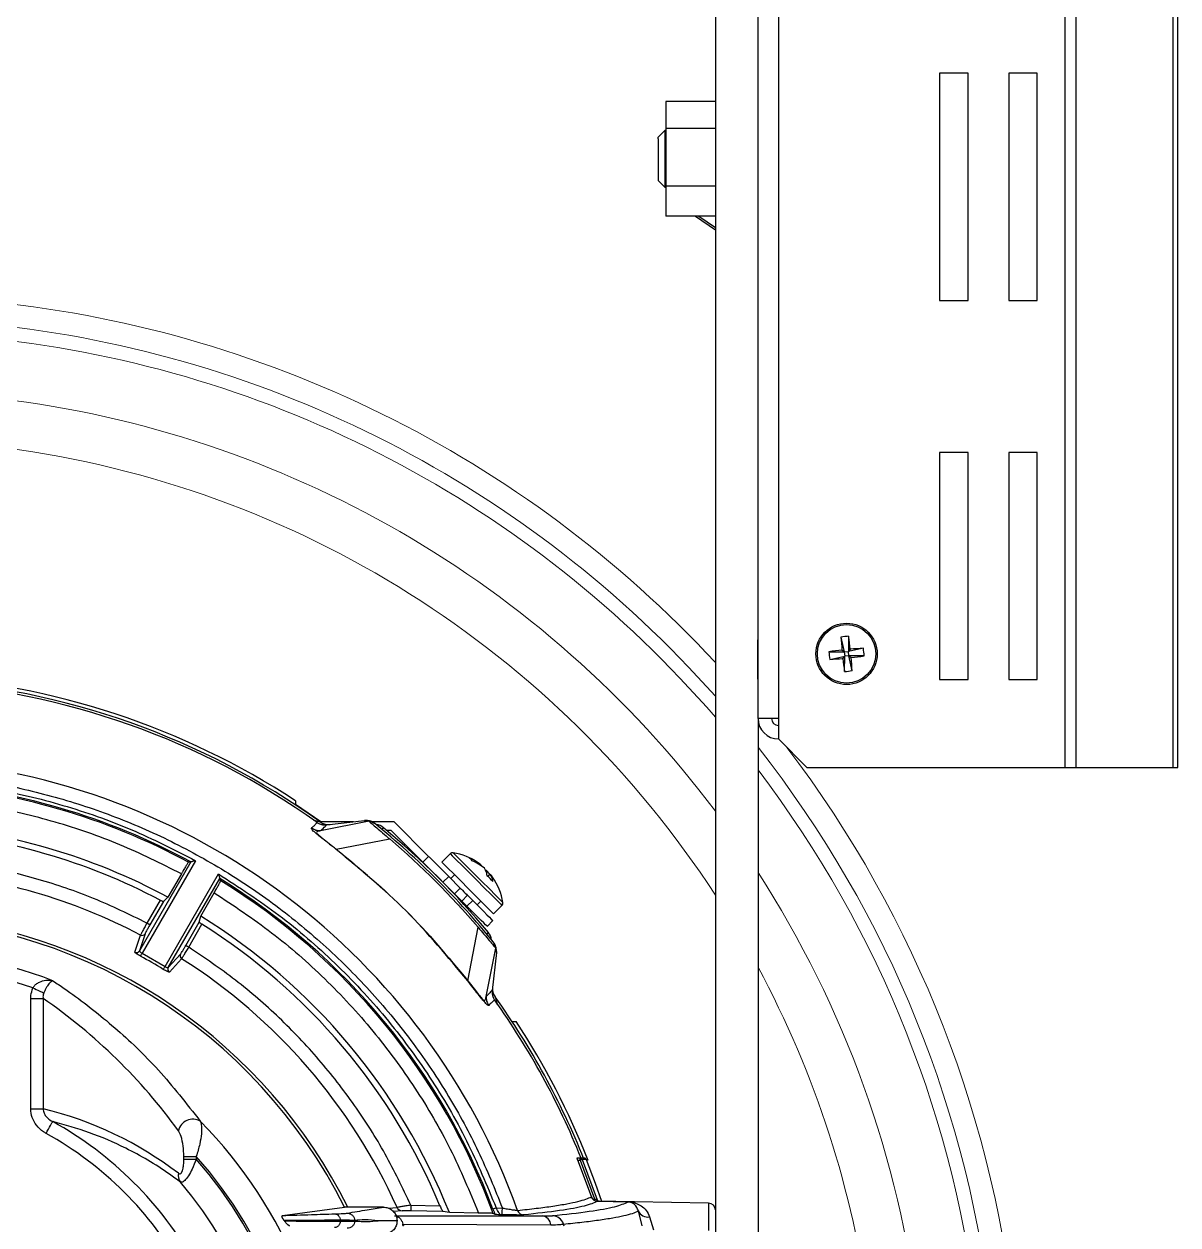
# Model space of a CAD drawing. Extents: x 11 to 120, y 2 to 94.
# Drawn here: x 114.67 to 119.75, y 41.47 to 46.76 of the extents above; entities that cross this region are included whole.
import ezdxf

# ---------------------------------------------------------------- set-up
doc = ezdxf.new("R2010")
doc.units = 0
doc.header["$MEASUREMENT"] = 0
doc.linetypes.add('SLD-Solid', pattern=[0])
doc.layers.add('OBJECT', color=7, linetype='CONTINUOUS')

msp = doc.modelspace()

# ---------------------------------------------------------------- linework, layer by layer
at = {"layer": 'OBJECT'}
for p, q in [((119.2522, 43.4889), (119.2522, 50.2639)), ((119.3017, 43.4889), (119.3017, 50.2639)), ((119.7291, 43.4889), (119.7291, 50.2639)), ((119.7496, 43.4889), (119.7496, 50.2639)), ((117.9896, 50.1389), (117.9896, 43.6139)), ((117.8996, 43.7039), (117.8996, 50.0489)), ((117.7116, 48.6989), (117.7116, 39.7263)), ((118.6996, 46.5459), (118.6996, 45.5459)), ((118.8246, 46.5459), (118.6996, 46.5459)), ((118.8246, 45.5459), (118.8246, 46.5459)), ((119.0046, 46.5459), (119.0046, 45.5459)), ((119.1296, 46.5459), (119.0046, 46.5459)), ((119.1296, 45.5459), (119.1296, 46.5459)), ((117.7116, 46.4217), (117.4936, 46.4217)), ((117.4936, 46.4217), (117.4936, 46.3022)), ((117.4893, 46.2939), (117.4596, 46.2642)), ((117.4936, 46.2939), (117.4893, 46.2939)), ((117.4893, 46.2939), (117.4893, 46.2844)), ((117.7116, 46.3022), (117.4936, 46.3022)), ((117.4936, 46.3022), (117.4936, 46.0494)), ((117.4596, 46.2569), (117.4596, 46.2642)), ((117.4596, 46.2569), (117.4596, 46.0737)), ((117.4893, 46.2844), (117.4893, 46.0439)), ((117.4596, 46.0737), (117.4893, 46.0439)), ((117.4893, 46.0439), (117.4936, 46.0439)), ((117.7116, 46.0494), (117.4936, 46.0494)), ((117.4936, 46.0494), (117.4936, 45.9161)), ((117.7116, 45.9161), (117.4936, 45.9161)), ((117.6236, 45.9161), (117.7116, 45.8562)), ((117.6388, 45.9161), (117.7116, 45.8665)), ((118.6996, 45.5459), (118.8246, 45.5459)), ((119.0046, 45.5459), (119.1296, 45.5459)), ((118.6996, 44.8759), (118.6996, 43.8759)), ((118.8246, 44.8759), (118.6996, 44.8759)), ((118.8246, 43.8759), (118.8246, 44.8759)), ((119.0046, 44.8759), (119.0046, 43.8759)), ((119.1296, 44.8759), (119.0046, 44.8759)), ((119.1296, 43.8759), (119.1296, 44.8759)), ((118.2988, 44.0665), (118.2979, 43.9991)), ((117.8994, 43.8772), (117.8994, 44.0506)), ((118.2648, 44.063), (118.2794, 43.9972)), ((118.3637, 44.0137), (118.2979, 43.9991)), ((118.212, 43.9981), (118.2794, 43.9972)), ((118.2155, 43.9641), (118.2813, 43.9788)), ((118.2794, 43.9972), (118.2695, 44.0053)), ((118.2732, 43.9688), (118.2813, 43.9788)), ((118.2794, 43.9972), (118.2979, 43.9991)), ((118.2794, 43.9972), (118.2813, 43.9788)), ((118.2804, 43.9113), (118.2813, 43.9788)), ((118.2997, 43.9806), (118.2813, 43.9788)), ((118.306, 44.009), (118.2979, 43.9991)), ((118.2997, 43.9806), (118.2979, 43.9991)), ((118.2997, 43.9806), (118.3097, 43.9725)), ((118.3672, 43.9797), (118.2997, 43.9806)), ((118.3144, 43.9148), (118.2997, 43.9806)), ((118.6996, 43.8759), (118.8246, 43.8759)), ((119.0046, 43.8759), (119.1296, 43.8759)), ((117.9896, 43.7039), (117.8996, 43.7039)), ((117.8996, 43.7039), (117.8996, 39.7263)), ((117.9896, 43.6139), (118.1146, 43.4889)), ((118.1146, 43.4889), (119.2522, 43.4889)), ((119.2522, 43.4889), (119.3017, 43.4889)), ((119.3017, 43.4889), (119.7291, 43.4889)), ((119.7291, 43.4889), (119.7496, 43.4889)), ((115.8616, 43.3417), (115.8616, 43.3237)), ((115.9732, 43.2488), (115.8616, 43.3258)), ((116.1859, 43.2518), (115.9728, 43.2094)), ((116.1171, 43.2488), (115.9732, 43.2488)), ((115.9791, 43.2371), (116.015, 43.2371)), ((115.9988, 43.2353), (116.1665, 43.2544)), ((116.1665, 43.2544), (116.1859, 43.2518)), ((116.2965, 43.2488), (116.198, 43.2488)), ((116.2965, 43.2488), (116.4485, 43.0968)), ((115.9728, 43.2094), (115.9728, 43.2094)), ((116.0418, 43.1283), (116.2774, 43.1736)), ((116.2617, 43.2128), (116.2816, 43.2128)), ((116.2816, 43.2128), (116.423, 43.0714)), ((116.0418, 43.1283), (116.0414, 43.1278)), ((115.4009, 43.0721), (115.1746, 42.6801)), ((115.4216, 43.0779), (115.1863, 42.6702)), ((115.4009, 43.0721), (115.4009, 43.0721)), ((116.423, 43.0714), (116.4485, 43.0968)), ((116.5114, 42.983), (116.423, 43.0714)), ((116.5437, 43.1087), (116.5067, 43.0717)), ((115.2874, 42.6119), (115.5227, 43.0195)), ((115.3592, 43.02), (115.2998, 42.9171)), ((116.5369, 43.0084), (116.5114, 42.983)), ((116.5369, 43.0084), (116.5881, 42.9572)), ((116.5626, 43.0158), (116.5461, 42.9992)), ((116.6799, 43.0555), (116.6814, 43.0574)), ((116.707, 43.0318), (116.7029, 43.0279)), ((116.7083, 43.0093), (116.7202, 43.0186)), ((115.3017, 42.6067), (115.528, 42.9987)), ((115.528, 42.9987), (115.5281, 42.9987)), ((116.5627, 42.9317), (116.5114, 42.983)), ((116.5206, 42.9738), (116.5205, 42.9736)), ((116.5881, 42.9572), (116.5627, 42.9317)), ((115.2661, 42.9042), (115.2076, 42.8028)), ((115.2998, 42.9171), (115.28, 42.8983)), ((115.4444, 42.8336), (115.5038, 42.9365)), ((116.5945, 42.8999), (116.6199, 42.9254)), ((116.6175, 42.8769), (116.6429, 42.9024)), ((116.6199, 42.9254), (116.6429, 42.9024)), ((115.28, 42.8983), (115.2206, 42.7953)), ((116.6175, 42.8769), (116.5945, 42.8999)), ((116.6324, 42.8537), (116.6366, 42.8578)), ((116.662, 42.8833), (116.6786, 42.8998)), ((116.7344, 42.844), (116.7714, 42.881)), ((115.3786, 42.7041), (115.438, 42.8071)), ((115.3915, 42.6966), (115.4501, 42.798)), ((115.438, 42.8071), (115.4444, 42.8336)), ((116.7313, 42.814), (116.7059, 42.7885)), ((115.1547, 42.6744), (115.1793, 42.7505)), ((115.1991, 42.7561), (115.1746, 42.6801)), ((116.621, 42.5491), (116.6663, 42.7847)), ((116.7021, 42.4801), (116.7445, 42.6932)), ((116.7445, 42.6932), (116.7471, 42.6738)), ((115.1863, 42.6702), (115.2874, 42.6119)), ((115.3017, 42.6067), (115.3553, 42.666)), ((115.3603, 42.6459), (115.3068, 42.5866)), ((116.7471, 42.6738), (116.728, 42.5061)), ((116.7294, 42.5186), (116.73, 42.4859)), ((114.6955, 42.4713), (114.7499, 42.4713)), ((114.6955, 41.9849), (114.6955, 42.4713)), ((114.7499, 42.4713), (114.7499, 41.9849)), ((116.8164, 42.3689), (116.8344, 42.3689)), ((114.6955, 41.9849), (114.7499, 41.9849)), ((115.3704, 41.775), (115.4248, 41.775)), ((115.3704, 41.7634), (115.3704, 41.775)), ((115.3704, 41.7634), (115.4248, 41.7634)), ((115.4248, 41.775), (115.4248, 41.7634)), ((117.1019, 41.7689), (117.1157, 41.7684)), ((117.1654, 41.5982), (117.1057, 41.7588)), ((117.1057, 41.7588), (117.1157, 41.7584)), ((117.1337, 41.7678), (117.1157, 41.7684)), ((117.1157, 41.7584), (117.1789, 41.5881)), ((117.1247, 41.7621), (117.1904, 41.5844)), ((117.1276, 41.762), (117.1247, 41.7621)), ((117.1398, 41.7616), (117.1276, 41.762)), ((117.1426, 41.7615), (117.1398, 41.7616)), ((117.165, 41.5977), (117.1654, 41.5982)), ((117.165, 41.5977), (117.165, 41.5977)), ((117.1748, 41.5847), (117.1789, 41.5881)), ((115.8041, 41.515), (116.0778, 41.5519)), ((116.249, 41.5519), (116.0778, 41.5519)), ((116.2722, 41.5468), (116.3093, 41.5503)), ((116.3315, 41.5355), (116.2929, 41.5319)), ((116.5111, 41.5328), (116.3696, 41.5353)), ((116.37, 41.5603), (116.4983, 41.558)), ((116.5398, 41.5282), (116.5111, 41.5328)), ((116.6682, 41.526), (116.5398, 41.5282)), ((116.7459, 41.5485), (116.7733, 41.548)), ((117.6821, 41.5694), (117.1928, 41.578)), ((117.1932, 41.5779), (117.1929, 41.5775)), ((117.1929, 41.5775), (117.3283, 41.5751)), ((117.1929, 41.5774), (117.1929, 41.5775)), ((117.3283, 41.575), (117.1929, 41.5774)), ((117.3897, 41.469), (117.3726, 41.535)), ((117.6821, 41.5694), (117.6821, 41.4492)), ((116.0588, 41.4942), (116.0588, 41.4896)), ((116.122, 41.4933), (116.122, 41.4905)), ((116.2983, 41.5138), (116.9491, 41.5133)), ((116.3094, 41.492), (116.3094, 41.4918)), ((116.3352, 41.4769), (116.9871, 41.4732)), ((116.741, 41.5191), (116.7329, 41.524)), ((116.7728, 41.518), (116.7636, 41.5182)), ((117.4219, 41.5089), (117.4393, 41.4518))]:
    msp.add_line(p, q, dxfattribs=at)
at = {"layer": 'OBJECT', "flags": 128}
for points in [[(116.2433, 43.2151), (116.2468, 43.2193), (116.2489, 43.2219), (116.2497, 43.2228)], [(116.5567, 43.1129), (116.558, 43.1115), (116.5687, 43.1008), (116.5889, 43.0806), (116.6166, 43.0529), (116.6492, 43.0203), (116.6835, 42.986), (116.7161, 42.9535), (116.7437, 42.9258), (116.7638, 42.9057), (116.7743, 42.8952), (116.7756, 42.8939)], [(116.4485, 43.0968), (116.4502, 43.0951), (116.4552, 43.0901), (116.4634, 43.0819), (116.4744, 43.0709), (116.4878, 43.0575), (116.503, 43.0423), (116.5196, 43.0257), (116.5369, 43.0084)], [(116.5067, 43.0717), (116.5073, 43.0711), (116.5157, 43.0627), (116.5333, 43.0451), (116.5588, 43.0196), (116.5897, 42.9887), (116.6234, 42.955), (116.6568, 42.9216), (116.687, 42.8914), (116.7113, 42.8671), (116.7275, 42.8509), (116.7343, 42.8441), (116.7344, 42.844)], [(116.5437, 43.1087), (116.5443, 43.1081), (116.5527, 43.0997), (116.5703, 43.0821), (116.5958, 43.0566), (116.6267, 43.0257), (116.6604, 42.992), (116.6938, 42.9586), (116.724, 42.9284), (116.7483, 42.9041), (116.7645, 42.8879), (116.7713, 42.8811), (116.7714, 42.881)], [(116.5881, 42.9572), (116.5893, 42.956), (116.5928, 42.9525), (116.598, 42.9474), (116.604, 42.9413), (116.6101, 42.9352), (116.6153, 42.93), (116.6187, 42.9266), (116.6199, 42.9254)], [(116.5627, 42.9317), (116.5639, 42.9305), (116.5673, 42.9271), (116.5725, 42.9219), (116.5786, 42.9158), (116.5847, 42.9097), (116.5898, 42.9046), (116.5933, 42.9011), (116.5945, 42.8999)], [(116.6429, 42.9024), (116.6602, 42.8851), (116.6768, 42.8685), (116.692, 42.8533), (116.7054, 42.8399), (116.7164, 42.8289), (116.7246, 42.8207), (116.7296, 42.8157), (116.7313, 42.814)], [(116.7059, 42.7885), (116.7042, 42.7902), (116.6991, 42.7953), (116.691, 42.8034), (116.68, 42.8144), (116.6666, 42.8278), (116.6513, 42.8431), (116.6347, 42.8597), (116.6175, 42.8769)], [(115.2206, 42.7953), (115.2203, 42.7955), (115.2195, 42.796), (115.2183, 42.7967), (115.2167, 42.7976), (115.2147, 42.7987), (115.2125, 42.8), (115.2101, 42.8014), (115.2076, 42.8028)], [(116.7038, 42.7554), (116.708, 42.7589), (116.7106, 42.761), (116.7115, 42.7618)], [(115.3915, 42.6966), (115.3891, 42.6981), (115.3867, 42.6995), (115.3844, 42.7007), (115.3825, 42.7019), (115.3809, 42.7028), (115.3796, 42.7035), (115.3789, 42.704), (115.3786, 42.7041)], [(115.1791, 42.6572), (115.1794, 42.6577), (115.1799, 42.6586), (115.1806, 42.6599), (115.1815, 42.6615), (115.1825, 42.6634), (115.1837, 42.6656), (115.185, 42.6679), (115.1863, 42.6702)], [(115.2874, 42.6119), (115.286, 42.6096), (115.2846, 42.6073), (115.2834, 42.6052), (115.2822, 42.6034), (115.2812, 42.6018), (115.2805, 42.6005), (115.2799, 42.5996), (115.2796, 42.5991)], [(114.7055, 42.5176), (114.7127, 42.5143), (114.7198, 42.511), (114.7266, 42.5079), (114.7331, 42.5049), (114.7391, 42.5022), (114.7445, 42.4997), (114.7492, 42.4975), (114.7531, 42.4957)], [(114.7634, 41.8765), (114.7687, 41.886), (114.7737, 41.8951), (114.7785, 41.9037), (114.7827, 41.9113), (114.7863, 41.9178), (114.7892, 41.923), (114.7912, 41.9266), (114.7923, 41.9286)], [(117.1426, 41.7615), (117.1822, 41.6573), (117.2099, 41.5777)], [(116.37, 41.5603), (116.37, 41.5555), (116.3699, 41.5508), (116.3698, 41.5465), (116.3697, 41.5427), (116.3697, 41.5396), (116.3696, 41.5373), (116.3696, 41.5358), (116.3696, 41.5353)], [(116.7459, 41.5485), (116.7432, 41.5474), (116.7406, 41.5465), (116.7382, 41.5456), (116.7361, 41.5448), (116.7343, 41.5441), (116.733, 41.5436), (116.7322, 41.5433), (116.7319, 41.5432)], [(116.7728, 41.518), (116.7728, 41.5186), (116.7728, 41.5204), (116.7729, 41.5232), (116.7729, 41.5269), (116.773, 41.5315), (116.7731, 41.5366), (116.7732, 41.5422), (116.7733, 41.548)]]:
    msp.add_lwpolyline(points, dxfattribs=at)
at = {"layer": 'OBJECT'}
for radius in [0.135, 0.1287]:
    msp.add_circle((118.2896, 43.9889), radius, dxfattribs=at)
at = {"layer": 'OBJECT', "color": 7, "linetype": 'SLD-Solid', "lineweight": 15}
for radius, start, end in [(5.0469, 42.8515, 84.7041), (4.9469, 41.5879, 84.1049), (4.8857, 40.7726, 83.9392), (4.6263, 36.8914, 83.1919), (4.4142, 33.0495, 82.5252), (4.9469, 5.8957, 38.1921), (5.0469, 5.2128, 37.295), (4.8857, 6.053, 37.2704), (4.6263, 6.8, 32.8163), (4.4142, 7.4855, 28.2622)]:
    msp.add_arc((114.0116, 40.5189), radius, start, end, dxfattribs=at)
at = {"layer": 'OBJECT'}
for centre, radius, start, end in [((118.3154, 43.7382), 0.3287, 92.8925, 98.8637), ((116.1862, 43.7744), 2.1327, 6.3168, 7.8731), ((120.3917, 44.2074), 2.1318, 183.8827, 185.4397), ((118.5081, 41.8864), 2.1323, 93.8827, 95.4394), ((118.0389, 43.9631), 0.3287, 2.8925, 8.8637), ((118.504, 41.8863), 2.1319, 96.3165, 97.8735), ((118.5403, 44.0147), 0.3287, 182.8925, 188.8637), ((118.0711, 46.0917), 2.1325, 273.8828, 275.4393), ((120.3916, 44.2032), 2.1313, 186.3163, 187.8736), ((118.0751, 46.0921), 2.1325, 276.3168, 277.8733), ((116.1862, 43.7703), 2.1332, 3.8832, 5.4392), ((118.2638, 44.2396), 0.3287, 272.8923, 278.8636), ((114.0116, 40.5189), 3.375, 56.7599, 86.7562), ((114.0116, 40.5189), 3.36, 54.3364, 86.658), ((114.0116, 40.5189), 3.35, 54.4956, 86.4858), ((117.9896, 43.7039), 0.09, 180, 270), ((117.9896, 43.7039), 0.03, 180, 270), ((114.0116, 40.5189), 3.0068, 19.7991, 86.1975), ((114.0116, 40.5189), 2.901, 61.6184, 86.0421), ((114.0116, 40.5189), 2.9067, 61.4467, 86.0188), ((114.0116, 40.5189), 2.7223, 61.7572, 85.6781), ((116.0067, 43.2991), 0.062, 234.3364, 269.981), ((114.0116, 40.5189), 3.5, 38.9328, 51.0672), ((116.2101, 43.1751), 0.062, 50.3849, 83.6603), ((114.0116, 40.5189), 3.51, 39.7171, 50.3849), ((114.0116, 40.5189), 2.6951, 62.2584, 85.6023), ((114.0116, 40.5189), 3.4902, 40.4808, 49.5192), ((116.5544, 43.0981), 0.015, 81.1668, 135), ((116.5164, 42.8536), 0.2624, 54.7075, 81.1668), ((116.5485, 42.899), 0.2067, 50.0007, 67.6092), ((116.5869, 43.0375), 0.0664, 37.4935, 52.5072), ((116.5543, 42.8768), 0.2184, 50.0605, 67.0335), ((114.0116, 40.5189), 2.5186, 62.3792, 85.2385), ((116.6311, 43.0014), 0.0765, 6.6896, 34.0957), ((116.6707, 42.9806), 0.0628, 54.6471, 62.9648), ((116.5435, 42.8944), 0.2136, 35.0805, 40.0275), ((116.541, 42.8201), 0.2525, 41.1547, 48.8453), ((116.6671, 42.9826), 0.0641, 3.2959, 34.1679), ((116.5618, 42.8857), 0.2067, 35.2962, 40.0045), ((114.0116, 40.5189), 2.9067, 20.6331, 58.5533), ((114.0116, 40.5189), 2.901, 20.2713, 58.3816), ((116.5164, 42.8536), 0.2624, 8.8332, 35.2925), ((116.7608, 42.8916), 0.015, 315, 8.8332), ((114.0116, 40.5189), 2.31, 26.5633, 153.4367), ((114.0116, 40.5189), 2.3227, 26.4068, 84.81), ((114.0116, 40.5189), 2.7223, 21.7629, 58.2428), ((114.0116, 40.5189), 2.6951, 22.6787, 57.7416), ((115.1862, 42.7637), 0.015, 242.3574, 329.5957), ((116.6638, 42.7222), 0.062, 6.4417, 39.7171), ((114.0116, 40.5189), 2.1753, 68.9365, 108.8607), ((115.1617, 42.6877), 0.015, 242.0464, 329.5931), ((114.0116, 40.5189), 2.4363, 58.6351, 61.3649), ((115.3684, 42.6586), 0.015, 150.4042, 237.6431), ((114.0116, 40.5189), 2.5186, 24.1756, 57.6208), ((114.0116, 40.5189), 2.1157, 70.8547, 108.8607), ((115.3148, 42.5993), 0.015, 150.4068, 237.9544), ((116.7915, 42.5145), 0.062, 181, 215.6734), ((114.0116, 40.5189), 3.36, 21.7309, 35.6734), ((114.0116, 40.5189), 3.35, 21.8973, 35.5044), ((114.0116, 40.5189), 3.375, 21.519, 33.2401), ((114.0116, 40.5189), 1.6115, 29.1881, 61.0234), ((115.4097, 41.8734), 0.0655, 59.8343, 166.8997), ((114.0116, 40.5189), 2.0098, 315.4001, 44.5999), ((114.0116, 40.5189), 1.5519, 29.1881, 61.0234), ((114.0116, 40.5189), 1.8907, 318.3698, 41.6302), ((114.0116, 40.5189), 1.8831, 318.6329, 41.3671), ((117.044, 41.7634), 0.0719, 356.0152, 3.9848), ((115.3979, 41.6926), 0.0526, 171.0366, 215.2914), ((114.0116, 40.5189), 1.764, 319.599, 40.401), ((117.1934, 41.6074), 0.03, 198.8901, 268.9767), ((117.1934, 41.6075), 0.03, 198.9895, 268.9948), ((117.1998, 41.5876), 0.00997, 198.5647, 256.7242), ((116.332, 41.5604), 0.0248, 203.7451, 268.7644), ((116.8688, 41.5473), 0.0299, 199.4698, 268.773), ((117.3302, 41.5751), 0.00191, 178.8578, 181.1422), ((117.414, 41.5535), 0.0454, 204.146, 280.0644), ((117.6816, 41.5394), 0.03, 0, 89), ((116.9429, 41.4694), 0.0443, 4.9812, 81.9458), ((116.9925, 41.4617), 0.0523, 17.2326, 88.7605), ((114.0116, 40.5189), 3.1787, 17.364, 17.5454)]:
    msp.add_arc(centre, radius, start, end, dxfattribs=at)
for centre, major_axis, ratio, start_param, end_param in [((117.0822, 38.7461), (4.6065, -2.6595), 0.745432, 2.319076, 2.32127), ((110.941, 42.2917), (4.6065, -2.6595), 0.745432, 0.820323, 0.822517), ((113.302, 40.5189), (2.4885, 0), 0.964711, 0.607026, 0.94978), ((114.3697, 40.5189), (1.5665, 0), 0.964711, 0.898002, 1.325617), ((114.3823, 40.5189), (1.7429, 0), 0.977124, 0.607532, 0.60866)]:
    msp.add_ellipse(centre, major_axis=major_axis, ratio=ratio, start_param=start_param, end_param=end_param, dxfattribs=at)
for points, knots in [([(114.2138, 43.4592), (114.3038, 43.4506), (114.4852, 43.4332), (114.755, 43.375), (115.0229, 43.292), (115.2853, 43.1818), (115.5383, 43.0453), (115.7777, 42.8842), (116.0003, 42.7004), (116.203, 42.4965), (116.3832, 42.2763), (116.5389, 42.043), (116.6713, 41.8009), (116.7395, 41.6318), (116.7733, 41.548)], [0, 0, 0, 0, 0.0803207, 0.16194, 0.244772, 0.3293776, 0.4144874, 0.5, 0.5855181, 0.670628, 0.755228, 0.8380655, 0.919682, 1, 1, 1, 1]), ([(114.2144, 43.4336), (114.3194, 43.423), (114.5298, 43.4018), (114.8388, 43.3263), (115.1394, 43.2222), (115.3277, 43.1259), (115.4216, 43.0779)], [0, 0, 0, 0, 0.249262, 0.5, 0.750738, 1, 1, 1, 1]), ([(115.3592, 43.02), (115.2698, 43.0648), (115.0904, 43.1545), (114.8049, 43.2517), (114.5117, 43.3225), (114.3121, 43.3427), (114.2126, 43.3528)], [0, 0, 0, 0, 0.249298, 0.5, 0.750702, 1, 1, 1, 1]), ([(116.0414, 43.1278), (116.0309, 43.1359), (116.01, 43.1522), (115.9818, 43.1743), (115.9589, 43.1925), (115.9392, 43.2091), (115.932, 43.2175), (115.9327, 43.2194), (115.9331, 43.2203)], [0, 0, 0, 0, 0.125023, 0.25026, 0.372599, 0.500558, 0.750171, 1, 1, 1, 1]), ([(115.9331, 43.2203), (115.935, 43.2223), (115.9392, 43.2267), (115.9445, 43.2324), (115.9492, 43.2375), (115.9528, 43.2414), (115.9553, 43.2441), (115.9569, 43.2457), (115.9571, 43.2459), (115.9572, 43.246)], [0, 0, 0, 0, 0.1241053, 0.2632119, 0.41732, 0.5714285, 0.7142858, 0.857143, 1, 1, 1, 1]), ([(115.9728, 43.2094), (115.9657, 43.2095), (115.9515, 43.2096), (115.9392, 43.2167), (115.9331, 43.2203)], [0, 0, 0, 0, 0.499997, 1, 1, 1, 1]), ([(115.9411, 43.2569), (115.9419, 43.2567), (115.9507, 43.2543), (115.9612, 43.2514), (115.9689, 43.2492), (115.9705, 43.2488), (115.9705, 43.2488), (115.9706, 43.2488)], [0, 0, 0, 0, 0.057498, 0.6186385, 0.8073259, 0.9678166, 1, 1, 1, 1]), ([(115.9572, 43.246), (115.9604, 43.244), (115.9694, 43.2384), (115.984, 43.2345), (115.9948, 43.2351), (115.9988, 43.2353)], [0, 0, 0, 0, 0.263884, 0.723096, 1, 1, 1, 1]), ([(115.9728, 43.2094), (115.9804, 43.2169), (115.9955, 43.232), (115.9977, 43.2342), (115.9988, 43.2353)], [0, 0, 0, 0, 0.500002, 1, 1, 1, 1]), ([(116.211, 43.2415), (116.2054, 43.2452), (116.1941, 43.2526), (116.1779, 43.2553), (116.1689, 43.2546), (116.1665, 43.2544)], [0, 0, 0, 0, 0.425023, 0.850044, 1, 1, 1, 1]), ([(116.1859, 43.2518), (116.186, 43.2517), (116.1861, 43.2514), (116.1889, 43.2486), (116.1983, 43.2405), (116.2185, 43.2234), (116.246, 43.2003), (116.2666, 43.1827), (116.2774, 43.1736)], [0, 0, 0, 0, 0.061294, 0.157978, 0.353025, 0.568965, 0.775601, 1, 1, 1, 1]), ([(116.211, 43.2415), (116.2108, 43.2416), (116.2103, 43.2419), (116.2066, 43.2437), (116.2011, 43.2461), (116.1942, 43.249), (116.1887, 43.2509), (116.1859, 43.2518)], [0, 0, 0, 0, 0.187145, 0.391348, 0.595125, 0.793954, 1, 1, 1, 1]), ([(115.9728, 43.2094), (115.9696, 43.2087), (115.9631, 43.2073), (115.9549, 43.205), (115.9532, 43.2007), (115.9629, 43.1913), (115.9747, 43.1813), (115.9853, 43.1727), (115.9982, 43.1625), (116.0124, 43.1512), (116.0275, 43.1394), (116.0375, 43.1317), (116.0418, 43.1283)], [0, 0, 0, 0, 0.167654, 0.336418, 0.499288, 0.624454, 0.681335, 0.749951, 0.805261, 0.875044, 0.945879, 1, 1, 1, 1]), ([(116.6205, 42.5487), (116.533, 42.6542), (116.3579, 42.8652), (116.1469, 43.0403), (116.0414, 43.1278)], [0, 0, 0, 0, 0.5000027, 1, 1, 1, 1]), ([(116.0418, 43.1283), (116.1473, 43.0408), (116.3584, 42.8658), (116.5335, 42.6547), (116.621, 42.5491)], [0, 0, 0, 0, 0.499778, 1, 1, 1, 1]), ([(115.2076, 42.8028), (115.1301, 42.8407), (114.975, 42.9163), (114.7291, 42.999), (114.4773, 43.0603), (114.3058, 43.0792), (114.2203, 43.0886)], [0, 0, 0, 0, 0.250006, 0.500001, 0.750631, 1, 1, 1, 1]), ([(115.3906, 43.0712), (115.39, 43.0706), (115.3889, 43.0695), (115.3832, 43.0604), (115.3752, 43.0472), (115.3667, 43.0328), (115.3613, 43.0235), (115.3592, 43.02)], [0, 0, 0, 0, 0.217148, 0.434294, 0.651533, 0.868821, 1, 1, 1, 1]), ([(115.4216, 43.0779), (115.4193, 43.0772), (115.4148, 43.076), (115.4092, 43.0744), (115.4053, 43.0733), (115.4029, 43.0727), (115.4013, 43.0722), (115.4011, 43.0721), (115.4009, 43.0721)], [0, 0, 0, 0, 0.249829, 0.499338, 0.644997, 0.775032, 0.892145, 1, 1, 1, 1]), ([(115.5227, 43.0195), (115.613, 42.961), (115.7941, 42.8434), (116.0399, 42.6297), (116.263, 42.391), (116.457, 42.128), (116.6223, 41.8474), (116.7048, 41.6479), (116.7459, 41.5485)], [0, 0, 0, 0, 0.165461, 0.332207, 0.5, 0.667784, 0.834534, 1, 1, 1, 1]), ([(115.5227, 43.0195), (115.5233, 43.0172), (115.5245, 43.0126), (115.5259, 43.007), (115.527, 43.0031), (115.5276, 43.0007), (115.528, 42.9991), (115.528, 42.9988), (115.528, 42.9987)], [0, 0, 0, 0, 0.249619, 0.499331, 0.644994, 0.77504, 0.892154, 1, 1, 1, 1]), ([(115.5038, 42.9365), (115.5072, 42.9424), (115.5139, 42.9541), (115.5226, 42.9698), (115.5291, 42.9818), (115.5322, 42.9881), (115.5324, 42.989), (115.5325, 42.9893)], [0, 0, 0, 0, 0.2171907, 0.4343771, 0.6516417, 0.8689242, 1, 1, 1, 1]), ([(115.2661, 42.9042), (115.2676, 42.9035), (115.2706, 42.9019), (115.2747, 42.9), (115.2779, 42.8987), (115.2796, 42.8982), (115.2799, 42.8983), (115.28, 42.8983)], [0, 0, 0, 0, 0.217865, 0.435713, 0.65419, 0.873396, 1, 1, 1, 1]), ([(115.5038, 42.9365), (115.5895, 42.8798), (115.7616, 42.766), (115.9951, 42.5603), (116.2072, 42.3313), (116.3919, 42.0797), (116.5496, 41.8115), (116.6287, 41.6209), (116.6682, 41.526)], [0, 0, 0, 0, 0.165503, 0.332246, 0.5, 0.667744, 0.834492, 1, 1, 1, 1]), ([(115.2076, 42.8028), (115.2038, 42.7961), (115.1964, 42.7829), (115.1874, 42.7663), (115.1812, 42.7546), (115.1799, 42.7518), (115.1793, 42.7505)], [0, 0, 0, 0, 0.26561, 0.520801, 0.76559, 1, 1, 1, 1]), ([(115.2206, 42.7953), (115.2179, 42.7906), (115.2125, 42.7812), (115.2056, 42.7689), (115.2006, 42.7596), (115.1996, 42.7573), (115.1991, 42.7561)], [0, 0, 0, 0, 0.250007, 0.499946, 0.749556, 1, 1, 1, 1]), ([(115.438, 42.8071), (115.4381, 42.8069), (115.4383, 42.8064), (115.4405, 42.8046), (115.4436, 42.8023), (115.4471, 42.8), (115.4493, 42.7986), (115.4501, 42.798)], [0, 0, 0, 0, 0.219466, 0.438928, 0.658406, 0.877386, 1, 1, 1, 1]), ([(116.6663, 42.7847), (116.6752, 42.7743), (116.6929, 42.7535), (116.7166, 42.7252), (116.7342, 42.7044), (116.743, 42.6944), (116.7441, 42.6935), (116.7445, 42.6932)], [0, 0, 0, 0, 0.217935, 0.435233, 0.661573, 0.868603, 1, 1, 1, 1]), ([(115.3553, 42.666), (115.3561, 42.667), (115.3575, 42.669), (115.3631, 42.6779), (115.3704, 42.69), (115.3758, 42.6994), (115.3786, 42.7041)], [0, 0, 0, 0, 0.2500017, 0.499938, 0.7495422, 1, 1, 1, 1]), ([(115.3603, 42.6459), (115.3612, 42.6471), (115.363, 42.6496), (115.37, 42.6609), (115.3799, 42.677), (115.3876, 42.69), (115.3915, 42.6966)], [0, 0, 0, 0, 0.23441, 0.479199, 0.73439, 1, 1, 1, 1]), ([(116.37, 41.5603), (116.3339, 41.6362), (116.2615, 41.7885), (116.1247, 42.0027), (115.9685, 42.204), (115.7926, 42.3883), (115.6012, 42.5554), (115.4613, 42.6496), (115.3915, 42.6966)], [0, 0, 0, 0, 0.165725, 0.33245, 0.5, 0.667537, 0.834269, 1, 1, 1, 1]), ([(116.7445, 42.6932), (116.7436, 42.696), (116.7417, 42.7015), (116.7388, 42.7084), (116.7364, 42.7139), (116.7346, 42.7176), (116.7343, 42.7181), (116.7342, 42.7183)], [0, 0, 0, 0, 0.206023, 0.404822, 0.608638, 0.812834, 1, 1, 1, 1]), ([(116.7471, 42.6738), (116.7472, 42.6806), (116.7474, 42.6941), (116.741, 42.7092), (116.7356, 42.7164), (116.7342, 42.7183)], [0, 0, 0, 0, 0.425021, 0.850043, 1, 1, 1, 1]), ([(115.1791, 42.6572), (115.1758, 42.6591), (115.169, 42.6629), (115.1608, 42.6682), (115.1554, 42.6724), (115.1549, 42.6738), (115.1547, 42.6744)], [0, 0, 0, 0, 0.24998, 0.499779, 0.749125, 1, 1, 1, 1]), ([(115.1746, 42.6801), (115.1746, 42.6798), (115.1745, 42.6793), (115.1752, 42.678), (115.1772, 42.6759), (115.1811, 42.6731), (115.1846, 42.6712), (115.1863, 42.6702)], [0, 0, 0, 0, 0.139822, 0.270031, 0.501054, 0.752076, 1, 1, 1, 1]), ([(115.3068, 42.5866), (115.3061, 42.5865), (115.3048, 42.5862), (115.2983, 42.5888), (115.2896, 42.5932), (115.283, 42.5972), (115.2796, 42.5991)], [0, 0, 0, 0, 0.250089, 0.499955, 0.749358, 1, 1, 1, 1]), ([(115.2874, 42.6119), (115.289, 42.6109), (115.2924, 42.6088), (115.2968, 42.6068), (115.2996, 42.6062), (115.3011, 42.6062), (115.3015, 42.6065), (115.3017, 42.6067)], [0, 0, 0, 0, 0.248124, 0.499396, 0.73019, 0.860284, 1, 1, 1, 1]), ([(114.7055, 42.5176), (114.7082, 42.5216), (114.7141, 42.5301), (114.7247, 42.5382), (114.7406, 42.547), (114.7639, 42.5531), (114.7833, 42.5515), (114.7933, 42.5489), (114.7934, 42.5488)], [0, 0, 0, 0, 0.125199, 0.269787, 0.359451, 0.646929, 0.996074, 1, 1, 1, 1]), ([(114.7934, 42.5488), (114.7934, 42.5488), (114.7901, 42.5483), (114.783, 42.5442), (114.7728, 42.5321), (114.7648, 42.5196), (114.759, 42.5093), (114.755, 42.5), (114.7531, 42.4957)], [0, 0, 0, 0, 0.0039787, 0.3545043, 0.6418804, 0.732153, 0.8751845, 1, 1, 1, 1]), ([(114.7934, 42.5488), (114.8018, 42.5432), (114.8269, 42.5265), (114.9184, 42.4631), (115.0663, 42.3464), (115.2597, 42.1637), (115.3817, 42.008), (115.4427, 41.9301)], [0, 0, 0, 0, 0.037504, 0.11146, 0.407416, 0.703808, 1, 1, 1, 1]), ([(116.621, 42.5491), (116.6209, 42.549), (116.6206, 42.5488), (116.6205, 42.5487), (116.6205, 42.5487)], [0, 0, 0, 0, 0.499999, 1, 1, 1, 1]), ([(116.713, 42.4404), (116.7124, 42.4401), (116.7112, 42.4395), (116.7069, 42.442), (116.6989, 42.4499), (116.6852, 42.4662), (116.667, 42.4891), (116.6449, 42.5173), (116.6286, 42.5382), (116.6205, 42.5487)], [0, 0, 0, 0, 0.175155, 0.335953, 0.499736, 0.628069, 0.749937, 0.875048, 1, 1, 1, 1]), ([(116.621, 42.5491), (116.6287, 42.5393), (116.644, 42.5196), (116.6648, 42.4932), (116.6814, 42.473), (116.6923, 42.4616), (116.697, 42.4613), (116.6991, 42.4672), (116.7006, 42.473), (116.7015, 42.4773), (116.7019, 42.4793), (116.7021, 42.4801)], [0, 0, 0, 0, 0.123067, 0.246585, 0.369053, 0.491538, 0.630311, 0.772463, 0.899411, 0.955665, 1, 1, 1, 1]), ([(114.6955, 42.4713), (114.6956, 42.4755), (114.6961, 42.4913), (114.7015, 42.5064), (114.7055, 42.5176)], [0, 0, 0, 0, 0.2596458, 1, 1, 1, 1]), ([(114.7531, 42.4957), (114.7531, 42.4957), (114.7508, 42.4901), (114.7492, 42.4816), (114.7498, 42.4735), (114.7499, 42.4713)], [0, 0, 0, 0, 0.000406, 0.730045, 1, 1, 1, 1]), ([(116.728, 42.5061), (116.7269, 42.505), (116.7247, 42.5028), (116.7096, 42.4877), (116.7021, 42.4801)], [0, 0, 0, 0, 0.499998, 1, 1, 1, 1]), ([(116.7021, 42.4801), (116.7021, 42.473), (116.7023, 42.4588), (116.7094, 42.4465), (116.713, 42.4404)], [0, 0, 0, 0, 0.500005, 1, 1, 1, 1]), ([(116.728, 42.5061), (116.7278, 42.5023), (116.7272, 42.4917), (116.7309, 42.4771), (116.7366, 42.4679), (116.7387, 42.4645)], [0, 0, 0, 0, 0.263884, 0.723099, 1, 1, 1, 1]), ([(116.7411, 42.4783), (116.7412, 42.478), (116.7414, 42.4774), (116.7432, 42.4711), (116.7463, 42.4605), (116.7493, 42.4503), (116.7507, 42.4451)], [0, 0, 0, 0, 0.153319, 0.344037, 0.670084, 1, 1, 1, 1]), ([(116.7387, 42.4645), (116.7386, 42.4643), (116.7383, 42.4641), (116.7361, 42.462), (116.7324, 42.4585), (116.7271, 42.4536), (116.7205, 42.4475), (116.7154, 42.4427), (116.713, 42.4404)], [0, 0, 0, 0, 0.166677, 0.333344, 0.500001, 0.687097, 0.853763, 1, 1, 1, 1]), ([(114.7634, 41.8765), (114.7594, 41.8789), (114.7435, 41.8884), (114.7203, 41.9104), (114.6996, 41.9457), (114.6969, 41.9718), (114.6955, 41.9849)], [0, 0, 0, 0, 0.104814, 0.415633, 0.707453, 1, 1, 1, 1]), ([(114.7499, 41.9849), (114.7511, 41.9782), (114.7535, 41.9642), (114.7667, 41.9462), (114.7805, 41.9349), (114.7899, 41.9299), (114.7923, 41.9286)], [0, 0, 0, 0, 0.2692361, 0.55807, 0.8861169, 1, 1, 1, 1]), ([(115.3549, 41.6622), (115.3391, 41.6739), (115.2599, 41.7323), (115.1265, 41.8094), (114.9542, 41.884), (114.8463, 41.9137), (114.7923, 41.9286)], [0, 0, 0, 0, 0.086252, 0.431521, 0.715373, 1, 1, 1, 1]), ([(115.4427, 41.9301), (115.4448, 41.9236), (115.4492, 41.9103), (115.4482, 41.8747), (115.4413, 41.8288), (115.4305, 41.7935), (115.4248, 41.775)], [0, 0, 0, 0, 0.223098, 0.450964, 0.711814, 1, 1, 1, 1]), ([(115.3704, 41.775), (115.3697, 41.7904), (115.3683, 41.8217), (115.3595, 41.8625), (115.3501, 41.8804), (115.3459, 41.8883)], [0, 0, 0, 0, 0.351631, 0.714779, 1, 1, 1, 1]), ([(115.3459, 41.7008), (115.3477, 41.6997), (115.3514, 41.6975), (115.3571, 41.6997), (115.3622, 41.7067), (115.3666, 41.7195), (115.3699, 41.7392), (115.3702, 41.7549), (115.3704, 41.7634)], [0, 0, 0, 0, 0.132637, 0.266189, 0.387936, 0.535863, 0.751073, 1, 1, 1, 1]), ([(115.4248, 41.7634), (115.4191, 41.7483), (115.4089, 41.7212), (115.3906, 41.6882), (115.3744, 41.6678), (115.3623, 41.6603), (115.357, 41.6617), (115.3549, 41.6622)], [0, 0, 0, 0, 0.265568, 0.476871, 0.689088, 0.879262, 1, 1, 1, 1]), ([(117.1057, 41.7588), (117.1053, 41.76), (117.1043, 41.7624), (117.1031, 41.7656), (117.1022, 41.7678), (117.1019, 41.7688), (117.1019, 41.7689), (117.1019, 41.7689)], [0, 0, 0, 0, 0.2388534, 0.4782296, 0.7026039, 0.9063447, 1, 1, 1, 1]), ([(117.1157, 41.7684), (117.1167, 41.7683), (117.1186, 41.7681), (117.1212, 41.7667), (117.1234, 41.7647), (117.1242, 41.763), (117.1247, 41.7621)], [0, 0, 0, 0, 0.25001, 0.500033, 0.750032, 1, 1, 1, 1]), ([(117.1247, 41.7621), (117.1246, 41.7621), (117.1245, 41.762), (117.1236, 41.7616), (117.1219, 41.7609), (117.1192, 41.7598), (117.1169, 41.7589), (117.1157, 41.7584)], [0, 0, 0, 0, 0.16608, 0.305028, 0.500801, 0.759547, 1, 1, 1, 1]), ([(117.1426, 41.7615), (117.1424, 41.762), (117.1419, 41.763), (117.1409, 41.7644), (117.1397, 41.7655), (117.1384, 41.7665), (117.1369, 41.7672), (117.1353, 41.7677), (117.1342, 41.7677), (117.1337, 41.7678)], [0, 0, 0, 0, 0.143841, 0.287689, 0.431522, 0.575355, 0.719217, 0.857744, 1, 1, 1, 1]), ([(116.8406, 41.5374), (116.8688, 41.5404), (116.926, 41.5467), (116.9982, 41.5564), (117.0592, 41.5665), (117.1073, 41.5767), (117.1439, 41.587), (117.1579, 41.5941), (117.165, 41.5977)], [0, 0, 0, 0, 0.160856, 0.327546, 0.500076, 0.664567, 0.831207, 1, 1, 1, 1]), ([(117.1654, 41.5982), (117.1669, 41.5949), (117.1692, 41.5898), (117.1734, 41.586), (117.1748, 41.5847)], [0, 0, 0, 0, 0.649626, 1, 1, 1, 1]), ([(117.1748, 41.5847), (117.1774, 41.5829), (117.1814, 41.5802), (117.188, 41.5783), (117.1914, 41.5781), (117.1932, 41.5779)], [0, 0, 0, 0, 0.496686, 0.748884, 1, 1, 1, 1]), ([(117.1789, 41.5881), (117.1803, 41.5877), (117.1831, 41.5868), (117.1869, 41.5858), (117.1891, 41.585), (117.1901, 41.5846), (117.1903, 41.5845), (117.1904, 41.5844)], [0, 0, 0, 0, 0.264362, 0.520772, 0.764522, 0.882865, 1, 1, 1, 1]), ([(116.0345, 41.5222), (116.0483, 41.5227), (116.0759, 41.5237), (116.0855, 41.5248), (116.0903, 41.5253)], [0, 0, 0, 0, 0.501105, 1, 1, 1, 1]), ([(116.0903, 41.5253), (116.1195, 41.5303), (116.1717, 41.5391), (116.2254, 41.548), (116.249, 41.5519)], [0, 0, 0, 0, 0.560009, 1, 1, 1, 1]), ([(116.0903, 41.5253), (116.0942, 41.5249), (116.1004, 41.5242), (116.1078, 41.5202), (116.1129, 41.5161), (116.117, 41.511), (116.1209, 41.5035), (116.1216, 41.4974), (116.122, 41.4933)], [0, 0, 0, 0, 0.239486, 0.368378, 0.5, 0.631622, 0.760513, 1, 1, 1, 1]), ([(116.249, 41.5519), (116.2559, 41.5512), (116.2695, 41.5499), (116.2877, 41.5394), (116.3013, 41.524), (116.3084, 41.5073), (116.3091, 41.4963), (116.3094, 41.492)], [0, 0, 0, 0, 0.217203, 0.434333, 0.650165, 0.864389, 1, 1, 1, 1]), ([(116.37, 41.5603), (116.3628, 41.5592), (116.3482, 41.5569), (116.3288, 41.5538), (116.3143, 41.5513), (116.3109, 41.5507), (116.3093, 41.5503)], [0, 0, 0, 0, 0.2500617, 0.4998632, 0.7592601, 1, 1, 1, 1]), ([(116.3696, 41.5353), (116.3652, 41.5354), (116.3563, 41.5355), (116.3442, 41.5356), (116.3367, 41.5356), (116.3327, 41.5356), (116.3319, 41.5355), (116.3315, 41.5355)], [0, 0, 0, 0, 0.250374, 0.499633, 0.74924, 0.875422, 1, 1, 1, 1]), ([(116.4983, 41.558), (116.4997, 41.555), (116.5023, 41.5488), (116.5061, 41.5408), (116.5091, 41.5351), (116.5106, 41.533), (116.511, 41.5329), (116.5111, 41.5328)], [0, 0, 0, 0, 0.243971, 0.488094, 0.725807, 0.945379, 1, 1, 1, 1]), ([(116.7329, 41.524), (116.7321, 41.5241), (116.7305, 41.5243), (116.7201, 41.5248), (116.7048, 41.5252), (116.6866, 41.5256), (116.6738, 41.5259), (116.6682, 41.526)], [0, 0, 0, 0, 0.199356, 0.398465, 0.604141, 0.823638, 1, 1, 1, 1]), ([(116.7319, 41.5432), (116.7335, 41.5389), (116.7367, 41.5305), (116.7395, 41.5229), (116.741, 41.5191)], [0, 0, 0, 0, 0.500123, 1, 1, 1, 1]), ([(116.7636, 41.5182), (116.7635, 41.5183), (116.7632, 41.5186), (116.762, 41.5205), (116.7601, 41.5236), (116.757, 41.5291), (116.7522, 41.5375), (116.748, 41.5448), (116.7459, 41.5485)], [0, 0, 0, 0, 0.115727, 0.237004, 0.365059, 0.500934, 0.749863, 1, 1, 1, 1]), ([(116.7733, 41.548), (116.781, 41.5466), (116.7965, 41.5439), (116.8145, 41.541), (116.8264, 41.5392), (116.8336, 41.5382), (116.8386, 41.5375), (116.84, 41.5374), (116.8406, 41.5374)], [0, 0, 0, 0, 0.250259, 0.499689, 0.634038, 0.76157, 0.883198, 1, 1, 1, 1]), ([(117.1929, 41.5774), (117.1764, 41.5704), (117.1434, 41.5563), (117.0352, 41.5363), (116.9238, 41.5238), (116.8682, 41.5175)], [0, 0, 0, 0, 0.333358, 0.666967, 1, 1, 1, 1]), ([(116.9936, 41.5139), (117.051, 41.5203), (117.1657, 41.5332), (117.2772, 41.5536), (117.3113, 41.5679), (117.3283, 41.575)], [0, 0, 0, 0, 0.333112, 0.666662, 1, 1, 1, 1]), ([(117.0424, 41.4772), (117.0703, 41.48), (117.1271, 41.4858), (117.1992, 41.4951), (117.2609, 41.5047), (117.3103, 41.5145), (117.3487, 41.5245), (117.3646, 41.5315), (117.3726, 41.535)], [0, 0, 0, 0, 0.161143, 0.327799, 0.499972, 0.664532, 0.831207, 1, 1, 1, 1]), ([(117.1997, 41.5776), (117.1995, 41.5777), (117.1993, 41.5777), (117.1975, 41.5779), (117.1949, 41.5779), (117.1932, 41.5779)], [0, 0, 0, 0, 0.248468, 0.500588, 1, 1, 1, 1]), ([(117.3283, 41.5751), (117.3287, 41.5751), (117.3297, 41.5751), (117.3318, 41.575), (117.3349, 41.5748), (117.3399, 41.5743), (117.3485, 41.5728), (117.3646, 41.5686), (117.3858, 41.558), (117.4086, 41.5387), (117.4174, 41.5189), (117.4219, 41.5089)], [0, 0, 0, 0, 0.006485, 0.013719, 0.031593, 0.062972, 0.125806, 0.2514, 0.500146, 0.748658, 1, 1, 1, 1]), ([(117.3726, 41.535), (117.3678, 41.5458), (117.3605, 41.5623), (117.346, 41.5706), (117.3384, 41.5735), (117.3342, 41.5744), (117.3318, 41.5748), (117.3304, 41.5749), (117.3294, 41.575), (117.3288, 41.575), (117.3285, 41.575), (117.3283, 41.575), (117.3283, 41.575)], [0, 0, 0, 0, 0.496699, 0.752031, 0.881111, 0.944765, 0.975296, 0.989234, 0.995173, 0.997684, 0.99885, 1, 1, 1, 1]), ([(115.8122, 41.4926), (115.8113, 41.4939), (115.8099, 41.496), (115.8077, 41.4993), (115.8061, 41.5022), (115.8048, 41.5047), (115.8037, 41.5072), (115.8027, 41.51), (115.802, 41.5142), (115.8032, 41.5147), (115.8041, 41.515)], [0, 0, 0, 0, 0.113357, 0.188715, 0.241996, 0.295662, 0.342488, 0.417956, 0.560437, 1, 1, 1, 1]), ([(115.8041, 41.515), (115.8469, 41.5164), (115.9233, 41.5188), (116.0005, 41.5212), (116.0345, 41.5222)], [0, 0, 0, 0, 0.560013, 1, 1, 1, 1]), ([(116.0588, 41.4942), (116.0127, 41.4939), (115.9305, 41.4933), (115.8483, 41.4928), (115.8122, 41.4926)], [0, 0, 0, 0, 0.559998, 1, 1, 1, 1]), ([(115.8376, 41.4678), (115.8349, 41.469), (115.8308, 41.471), (115.8224, 41.4793), (115.8164, 41.4871), (115.8133, 41.4911)], [0, 0, 0, 0, 0.472798, 0.731903, 1, 1, 1, 1]), ([(115.8133, 41.4911), (115.8591, 41.4907), (115.9409, 41.4902), (116.0228, 41.4898), (116.0588, 41.4896)], [0, 0, 0, 0, 0.5599969, 1, 1, 1, 1]), ([(116.0345, 41.5222), (116.0375, 41.5218), (116.0422, 41.5212), (116.0478, 41.5177), (116.0517, 41.5141), (116.0548, 41.5096), (116.0579, 41.5031), (116.0584, 41.4977), (116.0588, 41.4942)], [0, 0, 0, 0, 0.239573, 0.368433, 0.5, 0.631561, 0.760421, 1, 1, 1, 1]), ([(116.0588, 41.4896), (116.0584, 41.4861), (116.0579, 41.4807), (116.0548, 41.4742), (116.0517, 41.4697), (116.0478, 41.4661), (116.0422, 41.4626), (116.0375, 41.462), (116.0345, 41.4616)], [0, 0, 0, 0, 0.239578, 0.368444, 0.500005, 0.631568, 0.760427, 1, 1, 1, 1]), ([(116.122, 41.4933), (116.1162, 41.4935), (116.1047, 41.4937), (116.0741, 41.494), (116.0588, 41.4942)], [0, 0, 0, 0, 0.499962, 1, 1, 1, 1]), ([(116.0588, 41.4896), (116.0741, 41.4898), (116.1047, 41.4901), (116.1162, 41.4903), (116.122, 41.4905)], [0, 0, 0, 0, 0.500038, 1, 1, 1, 1]), ([(116.122, 41.4905), (116.1216, 41.4865), (116.1209, 41.4803), (116.117, 41.4728), (116.1129, 41.4677), (116.1078, 41.4636), (116.1004, 41.4596), (116.0942, 41.4589), (116.0903, 41.4585)], [0, 0, 0, 0, 0.239486, 0.368382, 0.499999, 0.63162, 0.760515, 1, 1, 1, 1]), ([(116.2255, 41.4919), (116.2062, 41.4938), (116.1717, 41.4971), (116.1372, 41.4945), (116.122, 41.4933)], [0, 0, 0, 0, 0.560064, 1, 1, 1, 1]), ([(116.122, 41.4905), (116.1413, 41.4893), (116.1758, 41.4871), (116.2103, 41.4904), (116.2255, 41.4919)], [0, 0, 0, 0, 0.559937, 1, 1, 1, 1]), ([(116.3085, 41.4919), (116.3084, 41.4919), (116.2938, 41.4919), (116.2688, 41.4919), (116.2413, 41.4919), (116.2282, 41.4919), (116.2255, 41.4919), (116.2255, 41.4919)], [0, 0, 0, 0, 0.002464, 0.527442, 0.903158, 0.997088, 1, 1, 1, 1]), ([(116.3094, 41.4918), (116.3088, 41.4859), (116.3077, 41.4733), (116.2986, 41.4558), (116.284, 41.4416), (116.2666, 41.4333), (116.2544, 41.4323), (116.249, 41.4319)], [0, 0, 0, 0, 0.187681, 0.400357, 0.613502, 0.827951, 1, 1, 1, 1]), ([(116.2984, 41.5138), (116.3032, 41.5129), (116.3125, 41.5113), (116.3238, 41.5014), (116.3314, 41.4895), (116.334, 41.4808), (116.3352, 41.4769)], [0, 0, 0, 0, 0.295101, 0.569756, 0.806961, 1, 1, 1, 1]), ([(116.3094, 41.492), (116.3092, 41.492), (116.3089, 41.492), (116.3086, 41.4919), (116.3085, 41.4919)], [0, 0, 0, 0, 0.56004, 1, 1, 1, 1]), ([(116.3085, 41.4919), (116.3087, 41.4919), (116.3089, 41.4918), (116.3092, 41.4918), (116.3094, 41.4918)], [0, 0, 0, 0, 0.56004, 1, 1, 1, 1]), ([(116.3352, 41.4769), (116.3348, 41.4768), (116.3343, 41.4767), (116.3338, 41.4763), (116.3335, 41.4758), (116.3334, 41.4752), (116.3334, 41.4745), (116.3336, 41.4738), (116.334, 41.4729), (116.3348, 41.4718), (116.3358, 41.471), (116.3369, 41.4704), (116.3376, 41.4703), (116.3379, 41.4702)], [0, 0, 0, 0, 0.13574, 0.194591, 0.250843, 0.311563, 0.37511, 0.438068, 0.500883, 0.619799, 0.750938, 0.873701, 1, 1, 1, 1]), ([(116.7636, 41.5182), (116.7588, 41.5183), (116.7516, 41.5186), (116.7443, 41.5189), (116.7415, 41.519), (116.7411, 41.5191), (116.741, 41.5191)], [0, 0, 0, 0, 0.500735, 0.749885, 0.8817, 1, 1, 1, 1]), ([(116.8682, 41.5175), (116.8655, 41.5174), (116.8601, 41.5171), (116.8368, 41.5172), (116.8068, 41.5174), (116.7841, 41.5178), (116.7728, 41.518)], [0, 0, 0, 0, 0.2497037, 0.4994833, 0.7493642, 1, 1, 1, 1]), ([(116.9491, 41.5133), (116.9602, 41.5133), (116.9825, 41.5133), (116.9899, 41.5137), (116.9936, 41.5139)], [0, 0, 0, 0, 0.498689, 1, 1, 1, 1]), ([(116.9871, 41.4732), (117.0011, 41.4741), (117.0288, 41.4758), (117.0379, 41.4767), (117.0424, 41.4772)], [0, 0, 0, 0, 0.506803, 1, 1, 1, 1])]:
    msp.add_open_spline(points, degree=3, knots=knots, dxfattribs=at)

doc.saveas('drawing.dxf')
